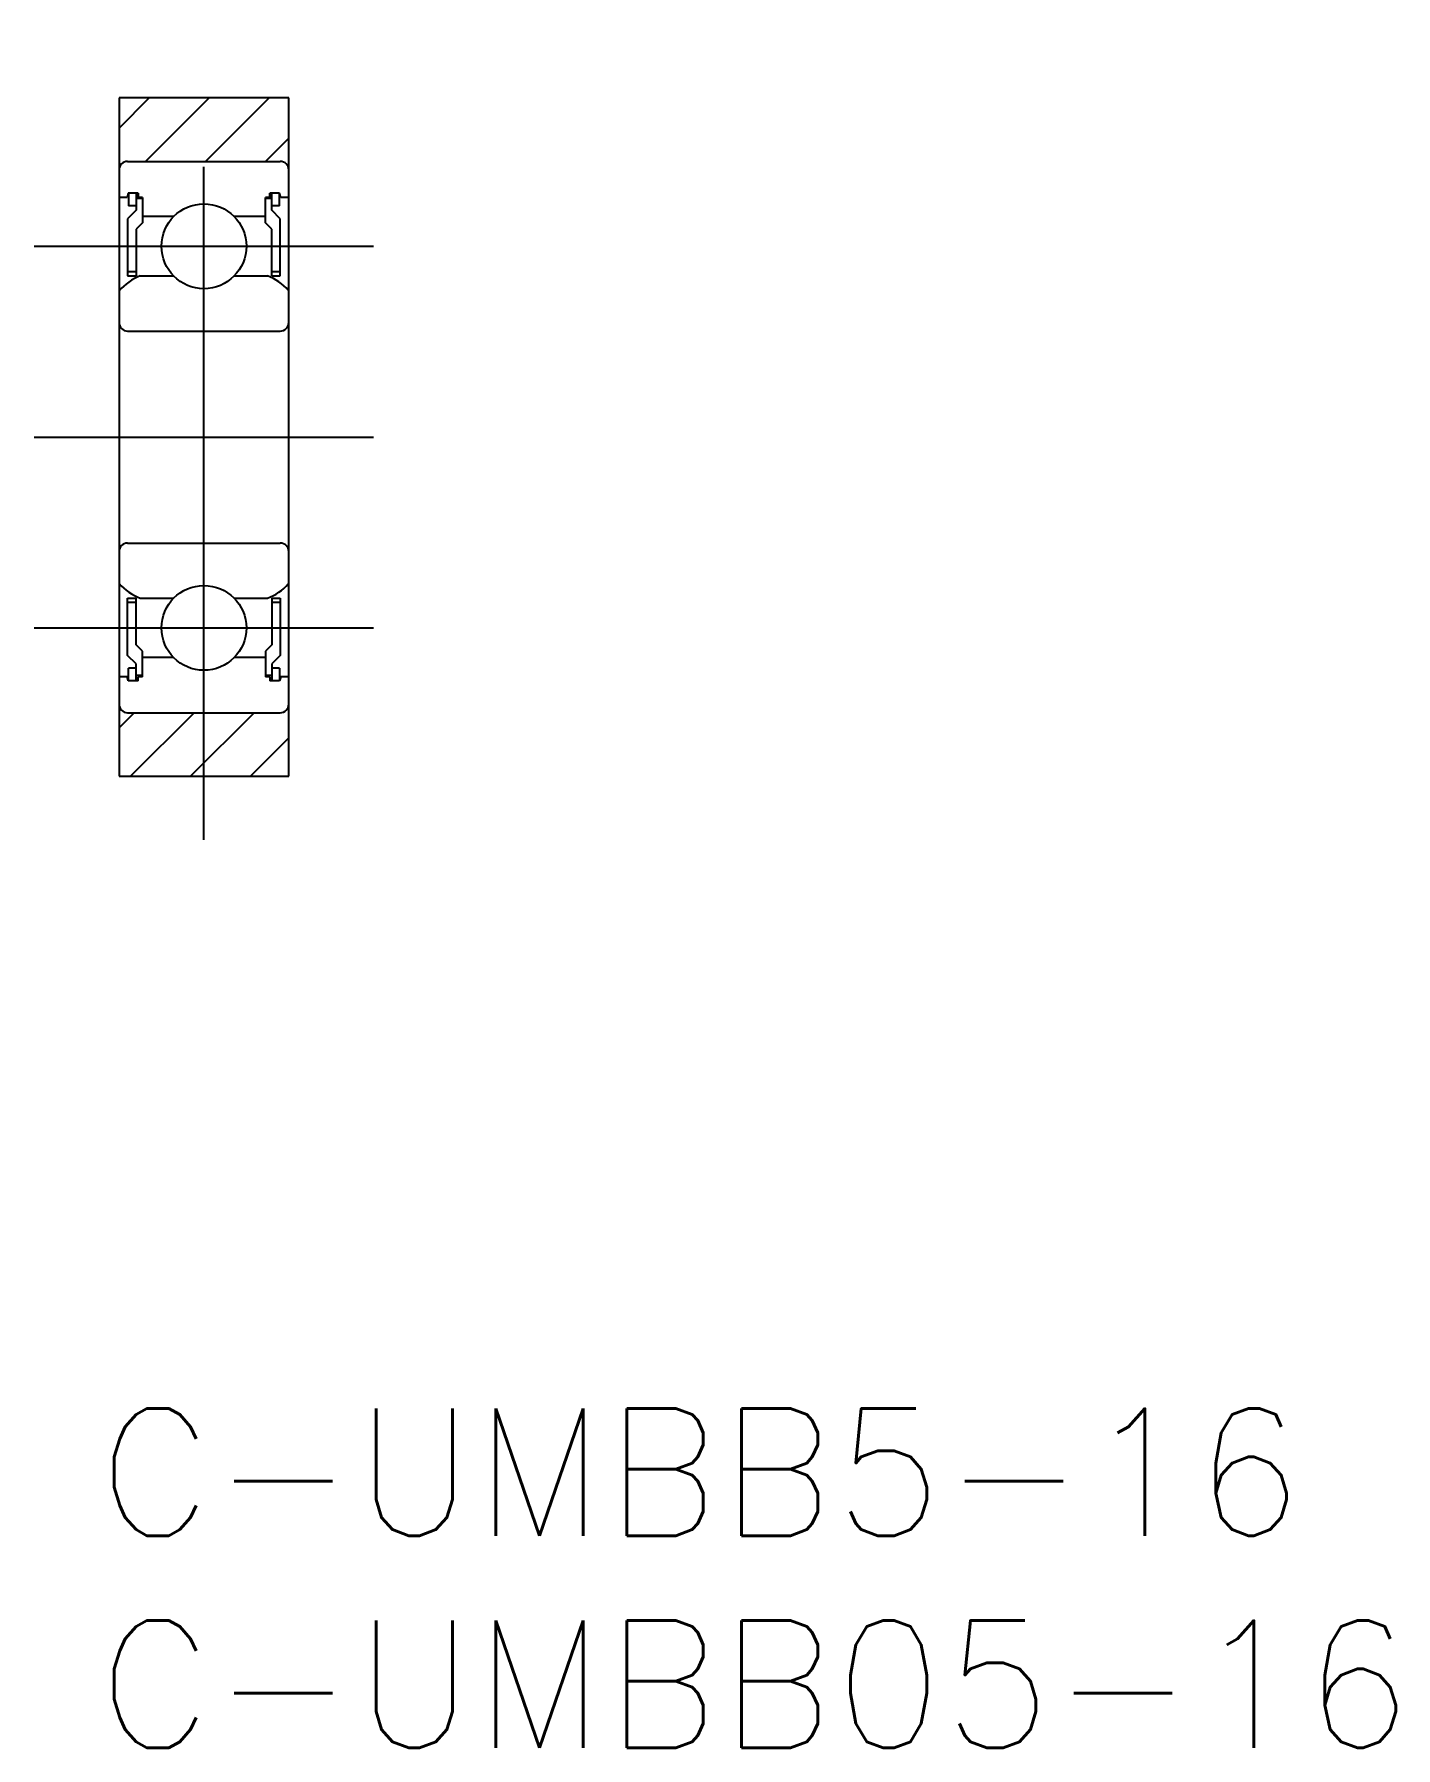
# Model space of a CAD drawing. Extents: x -1.5 to 30.6, y -8 to 32.4.
import ezdxf

# ---------------------------------------------------------------- set-up
doc = ezdxf.new("R2010")
doc.units = 0
doc.header["$LTSCALE"] = 0.5
doc.linetypes.add('CENTER', pattern=[50.8, 31.75, -6.35, 6.35, -6.35])
doc.layers.get('0').update_dxf_attribs({"linetype": 'CONTINUOUS'})
doc.layers.add('CENTER', color=1, linetype='CENTER')
doc.styles.get("Standard").update_dxf_attribs({"font": 'txt.shx', "height": 3, "bigfont": 'bigfont.shx'})

# ---------------------------------------------------------------- blocks, each defined once
blk = doc.blocks.new('*U8')
at = {"color": 7, "linetype": 'CONTINUOUS'}
blk.add_text('C-UMBB5-16', height=3, dxfattribs=at).set_placement((0, -3))
blk = doc.blocks.new('*U9')
at = {"color": 7, "linetype": 'CONTINUOUS'}
blk.add_text('C-UMBB05-16', height=3, dxfattribs=at).set_placement((0, -8))

msp = doc.modelspace()

# ---------------------------------------------------------------- linework, layer by layer
at = {"color": 7, "linetype": 'CONTINUOUS'}
for p, q in [((0.5, 30.909), (0.5, 14.909)), ((4.5, 30.909), (0.5, 30.909)), ((4.5, 14.909), (4.5, 30.909)), ((0.7, 29.409), (4.3, 29.409)), ((0.69, 28.559), (0.5, 28.559)), ((0.717, 28.659), (0.69, 28.559)), ((0.95, 28.659), (0.717, 28.659)), ((0.72, 28.659), (0.72, 28.359)), ((0.9, 28.359), (0.72, 28.359)), ((0.9, 28.659), (0.9, 28.259)), ((1.05, 28.534), (0.9, 28.534)), ((0.95, 28.659), (0.95, 28.559)), ((1.05, 28.559), (0.95, 28.559)), ((1.05, 28.559), (1.05, 27.959)), ((3.95, 27.959), (3.95, 28.559)), ((4.05, 28.559), (3.95, 28.559)), ((4.1, 28.534), (3.95, 28.534)), ((4.283, 28.659), (4.05, 28.659)), ((4.05, 28.559), (4.05, 28.659)), ((4.1, 28.259), (4.1, 28.659)), ((4.28, 28.359), (4.1, 28.359)), ((4.28, 28.359), (4.28, 28.659)), ((4.31, 28.559), (4.283, 28.659)), ((4.5, 28.559), (4.31, 28.559)), ((0.9, 28.259), (0.7, 28.059)), ((0.7, 28.059), (0.7, 26.709)), ((1.05, 27.959), (0.9, 27.809)), ((1.786, 28.109), (1.05, 28.109)), ((3.95, 28.109), (3.214, 28.109)), ((4.1, 27.809), (3.95, 27.959)), ((4.3, 28.059), (4.1, 28.259)), ((4.3, 26.709), (4.3, 28.059)), ((0.9, 27.809), (0.9, 26.709)), ((4.1, 26.709), (4.1, 27.809)), ((0.9, 26.809), (0.7, 26.809)), ((0.7, 26.709), (0.9, 26.709)), ((1, 26.709), (1.786, 26.709)), ((3.214, 26.709), (4, 26.709)), ((4.3, 26.809), (4.1, 26.809)), ((4.1, 26.709), (4.3, 26.709)), ((0.7, 25.409), (4.3, 25.409)), ((0.7, 20.409), (4.3, 20.409)), ((0.7, 17.759), (0.7, 19.109)), ((0.7, 19.109), (0.9, 19.109)), ((0.9, 19.009), (0.7, 19.009)), ((0.9, 18.009), (0.9, 19.109)), ((1, 19.109), (1.786, 19.109)), ((3.214, 19.109), (4, 19.109)), ((4.1, 19.109), (4.1, 18.009)), ((4.1, 19.109), (4.3, 19.109)), ((4.3, 19.009), (4.1, 19.009)), ((4.3, 19.109), (4.3, 17.759)), ((1.05, 17.859), (0.9, 18.009)), ((1.05, 17.259), (1.05, 17.859)), ((4.1, 18.009), (3.95, 17.859)), ((3.95, 17.859), (3.95, 17.259)), ((0.9, 17.559), (0.7, 17.759)), ((0.72, 17.159), (0.72, 17.459)), ((0.9, 17.459), (0.72, 17.459)), ((0.9, 17.159), (0.9, 17.559)), ((1.786, 17.709), (1.05, 17.709)), ((3.95, 17.709), (3.214, 17.709)), ((4.3, 17.759), (4.1, 17.559)), ((4.1, 17.559), (4.1, 17.159)), ((4.28, 17.459), (4.1, 17.459)), ((4.28, 17.459), (4.28, 17.159)), ((0.69, 17.259), (0.5, 17.259)), ((0.717, 17.159), (0.69, 17.259)), ((0.95, 17.159), (0.717, 17.159)), ((1.05, 17.284), (0.9, 17.284)), ((0.95, 17.159), (0.95, 17.259)), ((1.05, 17.259), (0.95, 17.259)), ((4.1, 17.284), (3.95, 17.284)), ((4.05, 17.259), (3.95, 17.259)), ((4.05, 17.259), (4.05, 17.159)), ((4.283, 17.159), (4.05, 17.159)), ((4.31, 17.259), (4.283, 17.159)), ((4.5, 17.259), (4.31, 17.259)), ((0.7, 16.409), (4.3, 16.409)), ((0.5, 14.909), (4.5, 14.909)), ((1.5, 14.909), (1.5, 14.909)), ((2.5, 14.909), (2.5, 14.909))]:
    msp.add_line(p, q, dxfattribs=at)
at = {"color": 3, "linetype": 'CONTINUOUS'}
for p, q in [((0.5, 30.198), (1.21, 30.909)), ((1.124, 29.409), (2.624, 30.909)), ((2.539, 29.409), (4.039, 30.909)), ((3.953, 29.409), (4.5, 29.956)), ((0.5, 16.056), (0.852, 16.409)), ((0.767, 14.909), (2.267, 16.409)), ((2.181, 14.909), (3.681, 16.409)), ((3.595, 14.909), (4.5, 15.814))]:
    msp.add_line(p, q, dxfattribs=at)
at = {"color": 7, "linetype": 'CONTINUOUS'}
for centre in [(2.5, 27.409), (2.5, 18.409)]:
    msp.add_circle(centre, 1, dxfattribs=at)
for centre, radius, start, end in [((0.7, 29.209), 0.2, 90, 180), ((4.3, 29.209), 0.2, 0, 90), ((1.445, 25.541), 1.25, 110.8615, 139.1225), ((3.555, 25.541), 1.25, 41.6116, 69.1385), ((0.7, 25.609), 0.2, 180, 270), ((4.3, 25.609), 0.2, 270, 0), ((0.7, 20.209), 0.2, 90, 180), ((4.3, 20.209), 0.2, 0, 90), ((1.445, 20.277), 1.25, 220.8775, 249.1385), ((3.555, 20.277), 1.25, 290.8615, 318.3884), ((0.7, 16.609), 0.2, 180, 270), ((4.3, 16.609), 0.2, 270, 0)]:
    msp.add_arc(centre, radius, start, end, dxfattribs=at)
at = {"layer": 'CENTER', "color": 1, "linetype": 'CENTER'}
for p, q in [((2.5, 13.409), (2.5, 32.409)), ((-1.5, 27.409), (6.5, 27.409)), ((-1.5, 22.909), (6.5, 22.909)), ((-1.5, 18.409), (6.5, 18.409))]:
    msp.add_line(p, q, dxfattribs=at)

# ---------------------------------------------------------------- block references
at = {"color": 7, "linetype": 'CONTINUOUS'}
for name in ['*U8', '*U9']:
    msp.add_blockref(name, (0, 0), dxfattribs=at)

doc.saveas('drawing.dxf')
